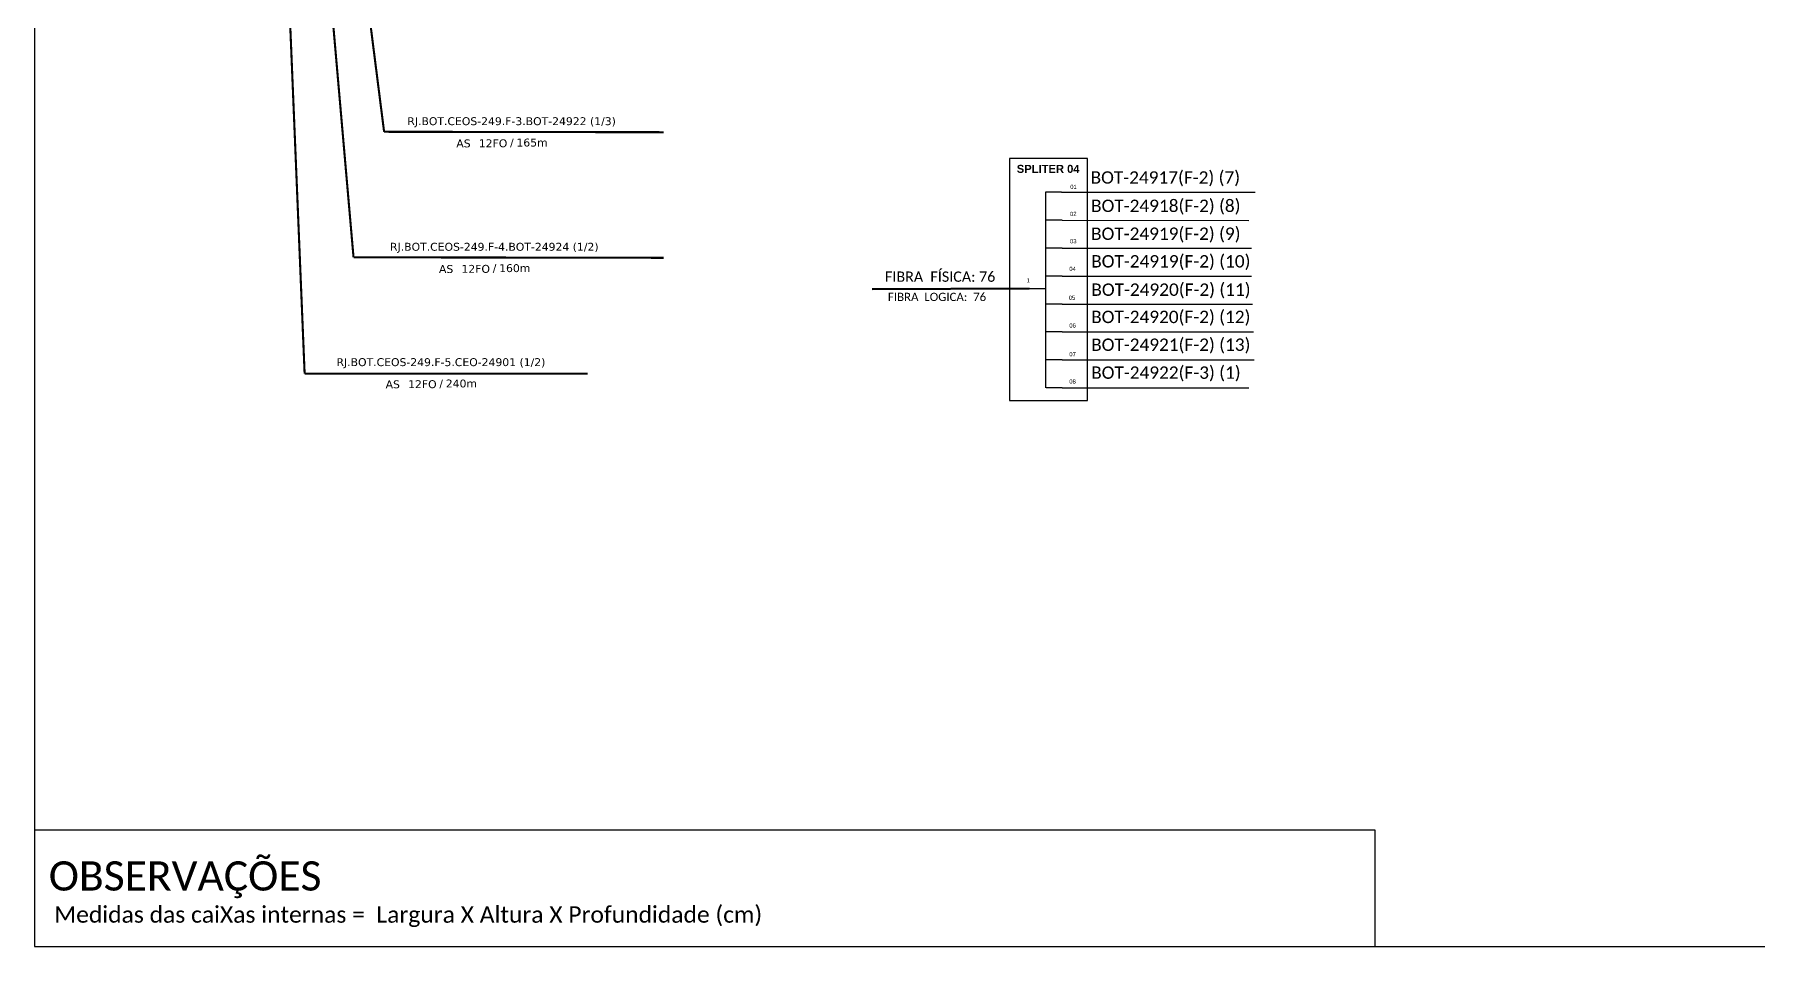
# Model space of a CAD drawing. Extents: x -89 to 749, y 705 to 1299.
# Drawn here: x -89.3 to 331.3, y 705 to 927.5 of the extents above; entities that cross this region are included whole.
import ezdxf
from ezdxf.enums import TextEntityAlignment as Align

# ---------------------------------------------------------------- set-up
doc = ezdxf.new("R2010")
doc.units = 0
doc.layers.add('40.1-ETIQUETAS', color=1, linetype='Continuous', lineweight=20)
for name, color, linetype in [('CAP a instalar', 1, 'Continuous'), ('texto', 255, 'Continuous'), ('UNIFILAR', 7, 'Continuous')]:
    doc.layers.add(name, color=color, linetype=linetype)
doc.styles.add('siredit', font='verdana.ttf')
doc.styles.get("Standard").update_dxf_attribs({"font": 'arial.ttf'})
doc.styles.add('WMF-Calibri0', font='calibri.ttf')
doc.linetypes.add('FENCELINE1', pattern='A,0.25,-0.1,[133,ltypeshp.shx,S=0.1,R=0,X=-0.1,Y=0],-0.1,1', length=1.45)

# ---------------------------------------------------------------- blocks, each defined once
blk = doc.blocks.new('ETIQUETA_RS5F')
at = {"layer": '40.1-ETIQUETAS', "color": 0, "style": 'siredit'}
blk.add_text('/', height=1.5, dxfattribs=at).set_placement((1.58, -1.95), align=Align.MIDDLE_RIGHT)
for tag, p in [('ETIQUETA_R_PRIMARIA', (1.21, 4.1)), ('ETIQUETA_R_SECUNDARIA', (1.21, 2.1)), ('F_ATIVAS/F_MORTAS', (1.14, -4.24))]:
    blk.add_attdef(tag, text='', height=1.5, dxfattribs=at).set_placement(p, align=Align.MIDDLE_CENTER)
for tag, p in [('TIPO_CABO', (-6.58, -2.12)), ('CAP_CABO', (0.4, -2.09))]:
    blk.add_attdef(tag, text='', height=1.5, dxfattribs=at).set_placement(p, align=Align.MIDDLE_RIGHT)
blk.add_attdef('METROS', text='', height=1.5, dxfattribs=at).set_placement((2.14, -1.95), align=Align.MIDDLE_LEFT)
for tag, p in [('FUSÃO_1', (0.85, -8.39)), ('FUSÃO_2', (0.85, -10.6)), ('FUSÃO_3', (0.85, -12.93)), ('FUSÃO_4', (0.85, -15.14)), ('FUSÃO_5', (0.85, -17.16))]:
    blk.add_attdef(tag, text='', height=1.5, dxfattribs=at).set_placement(p, align=Align.CENTER)

msp = doc.modelspace()

# ---------------------------------------------------------------- linework, layer by layer
msp.add_lwpolyline([(-89.32, 705.02), (749.25, 705.02), (749.25, 1299.02), (-89.32, 1299.02), (-89.32, 705.02)])
at = {"color": 7}
msp.add_lwpolyline([(148.57, 838.23), (167.58, 838.23), (167.58, 897.25), (148.57, 897.25)], close=True, dxfattribs=at)
msp.add_lwpolyline([(-89.24, 733.5), (237.71, 733.5), (237.71, 705.02)], dxfattribs=at)
at = {"layer": 'CAP a instalar', "color": 7, "linetype": 'FENCELINE1', "ltscale": 7, "const_width": 0.513}
for points in [[(-36.38, 1158.24), (-4.02, 903.75)], [(-36.38, 1158.24), (-11.48, 873.13)], [(-23.41, 844.76), (-36.38, 1158.24)], [(-4.02, 903.75), (64.18, 903.64)], [(-11.48, 873.13), (64.18, 873.01)], [(-23.41, 844.76), (45.63, 844.74)]]:
    msp.add_lwpolyline(points, dxfattribs=at)
at = {"layer": 'UNIFILAR', "color": 7, "linetype": 'Continuous'}
for p, q in [((157.34, 889.06), (157.34, 841.29)), ((161.21, 889.06), (157.34, 889.06)), ((161.4, 882.15), (157.54, 882.15)), ((161.4, 875.34), (157.54, 875.34)), ((161.4, 868.49), (157.54, 868.49)), ((153.33, 865.49), (157.32, 865.49)), ((161.4, 861.71), (157.54, 861.71)), ((161.4, 854.93), (157.54, 854.93)), ((161.4, 848.12), (157.54, 848.12)), ((161.4, 841.33), (157.54, 841.33))]:
    msp.add_line(p, q, dxfattribs=at)
at = {"layer": 'UNIFILAR', "color": 10, "linetype": 'Continuous'}
for p, q in [((161.21, 889.06), (208.48, 889.05)), ((161.4, 882.15), (206.91, 882.13)), ((161.4, 875.35), (207.6, 875.34)), ((161.4, 868.51), (207.6, 868.49)), ((161.4, 861.73), (207.83, 861.71)), ((161.4, 854.95), (208.09, 854.93)), ((161.4, 848.14), (208.27, 848.12)), ((161.4, 841.33), (206.91, 841.32))]:
    msp.add_line(p, q, dxfattribs=at)
at = {"layer": 'UNIFILAR', "color": 1, "linetype": 'Continuous', "lineweight": 60}
msp.add_line((153.33, 865.49), (115.06, 865.37), dxfattribs=at)

# ---------------------------------------------------------------- block references
at = {"layer": '40.1-ETIQUETAS', "color": 7}
ref = msp.add_blockref('ETIQUETA_RS5F', (25.57, 903.63), dxfattribs=dict(at, xscale=1.283039983498748, yscale=1.283039983498748, zscale=1.283039983498748))
ref.add_attrib('ETIQUETA_R_SECUNDARIA', 'RJ.BOT.CEOS-249.F-3.BOT-24922 (1/3)', dxfattribs={"color": 0, "height": 1.9246, "style": 'siredit'}).set_placement((27.08, 906.33), align=Align.MIDDLE_CENTER)
ref.add_attrib('TIPO_CABO', 'AS', dxfattribs={"color": 0, "height": 1.925, "style": 'siredit'}).set_placement((17.08, 900.91), align=Align.MIDDLE_RIGHT)
ref.add_attrib('CAP_CABO', '12FO', dxfattribs={"color": 0, "height": 1.925, "style": 'siredit'}).set_placement((26.04, 900.94), align=Align.MIDDLE_RIGHT)
ref.add_attrib('METROS', '165m', dxfattribs={"color": 0, "height": 1.925, "style": 'siredit'}).set_placement((28.27, 901.12), align=Align.MIDDLE_LEFT)
ref = msp.add_blockref('ETIQUETA_RS5F', (21.34, 873), dxfattribs=dict(at, xscale=1.283039983498748, yscale=1.283039983498748, zscale=1.283039983498748))
ref.add_attrib('ETIQUETA_R_SECUNDARIA', 'RJ.BOT.CEOS-249.F-4.BOT-24924 (1/2)', dxfattribs={"color": 0, "height": 1.9246, "style": 'siredit'}).set_placement((22.86, 875.7), align=Align.MIDDLE_CENTER)
ref.add_attrib('TIPO_CABO', 'AS', dxfattribs={"color": 0, "height": 1.925, "style": 'siredit'}).set_placement((12.85, 870.28), align=Align.MIDDLE_RIGHT)
ref.add_attrib('CAP_CABO', '12FO', dxfattribs={"color": 0, "height": 1.925, "style": 'siredit'}).set_placement((21.81, 870.31), align=Align.MIDDLE_RIGHT)
ref.add_attrib('METROS', '160m', dxfattribs={"color": 0, "height": 1.925, "style": 'siredit'}).set_placement((24.05, 870.49), align=Align.MIDDLE_LEFT)
ref = msp.add_blockref('ETIQUETA_RS5F', (8.32, 844.86), dxfattribs=dict(at, xscale=1.283039983498748, yscale=1.283039983498748, zscale=1.283039983498748))
ref.add_attrib('ETIQUETA_R_SECUNDARIA', 'RJ.BOT.CEOS-249.F-5.CEO-24901 (1/2)', dxfattribs={"color": 0, "height": 1.9246, "style": 'siredit'}).set_placement((9.84, 847.56), align=Align.MIDDLE_CENTER)
ref.add_attrib('TIPO_CABO', 'AS', dxfattribs={"color": 0, "height": 1.925, "style": 'siredit'}).set_placement((-0.17, 842.15), align=Align.MIDDLE_RIGHT)
ref.add_attrib('CAP_CABO', '12FO', dxfattribs={"color": 0, "height": 1.925, "style": 'siredit'}).set_placement((8.79, 842.18), align=Align.MIDDLE_RIGHT)
ref.add_attrib('METROS', '240m', dxfattribs={"color": 0, "height": 1.925, "style": 'siredit'}).set_placement((11.03, 842.35), align=Align.MIDDLE_LEFT)

# ---------------------------------------------------------------- texts
at = {"color": 7, "style": 'WMF-Calibri0'}
msp.add_text('OBSERVAÇÕES', height=7.1308, dxfattribs=at).set_placement((-85.83, 718.67))
at = {"color": 7, "insert": (-84.48, 714.83), "char_height": 4, "width": 658.8434, "attachment_point": 1, "style": 'WMF-Calibri0'}
msp.add_mtext('Medidas das caiXas internas =  Largura X Altura X Profundidade (cm)', dxfattribs=at)
at = {"layer": 'texto'}
for s, insert, char_height, width, attachment_point in [('\\C10;\\fArial|b1|i0|c0|p34;SPLITER 04', (157.99, 894.69), 1.9528, 18.2841, 5), ('\\pxt26;\\C7;\\fCalibri|b0|i0|c0|p34;BOT-24917(F-2) (7)', (168.35, 894.11), 3.0175, 92.0618, 1), ('\\C7;\\fArial|b0|i0|;\\H1.0273588255048;01 ', (164.17, 890.31), 1.9528, 3.9163, 5), ('\\C7;\\fCalibri|b0|i0|c0|p34;BOT-24918(F-2) (8)', (168.46, 887.2), 3.0175, 51.7425, 1), ('\\C7;\\fArial|b0|i0|;\\H1.0273588255048;02 ', (164.12, 883.71), 1.9528, 4.134, 5), ('\\C7;\\fCalibri|b0|i0|c0|p34;BOT-24919(F-2) (9)', (168.46, 880.39), 3.0175, 51.7425, 1), ('\\C7;\\fArial|b0|i0|;\\H1.0273588255048;03 ', (164.12, 877.06), 1.9528, 3.8016, 5), ('\\C7;\\fArial|b0|i0|;\\H1.0273588255048;04 ', (163.95, 870.3), 1.9528, 4.134, 5), ('\\C7;\\fCalibri|b0|i0|c0|p34;BOT-24919(F-2) (10)', (168.5, 873.66), 3.0175, 96.4631, 1), ('\\C7;\\fCalibri|b0|i0|c0|p34;FIBRA  FÍSICA: 76', (131.64, 868.4), 2.5145, 38.016, 5), ('\\C7;\\fArial|b0|i0|;\\H1.0273588255048;1', (153.14, 867.5), 1.9528, 1.9343, 5), ('\\C7;\\fCalibri|b0|i0|c0|p34;BOT-24920(F-2) (11)', (168.53, 866.75), 3.0175, 94.531, 1), ('\\C7;\\fCalibri|b0|i0|c0|p34;FIBRA  LOGICA:  76', (130.88, 863.46), 2.0117, 38.016, 5), ('\\C7;\\fArial|b0|i0|;\\H1.0273588255048;05 ', (163.81, 863.25), 1.9528, 5.0844, 5), ('\\pxt8;\\C7;\\fCalibri|b0|i0|c0|p34;BOT-24920(F-2) (12)', (168.49, 860.1), 3.0175, 77.055, 1), ('\\C7;\\fArial|b0|i0|;\\H1.0273588255048;06 ', (163.95, 856.5), 1.9528, 4.134, 5), ('\\C7;\\fArial|b0|i0|;\\H1.0273588255048;07 ', (163.95, 849.5), 1.9528, 4.134, 5), ('\\pt8;{\\fCalibri|b0|i0|c0|p34;\\C1;BOT-24921(F-2) (13)}', (168.49, 853.32), 3.0175, 77.055, 1), ('\\pxt8;\\C7;\\fCalibri|b0|i0|c0|p34;BOT-24922(F-3) (1)', (168.49, 846.51), 3.0175, 77.055, 1), ('\\C7;\\fArial|b0|i0|;\\H1.0273588255048;08 ', (163.95, 842.85), 1.9528, 4.134, 5)]:
    msp.add_mtext(s, dxfattribs=dict(at, insert=insert, char_height=char_height, width=width, attachment_point=attachment_point))

doc.saveas('drawing.dxf')
